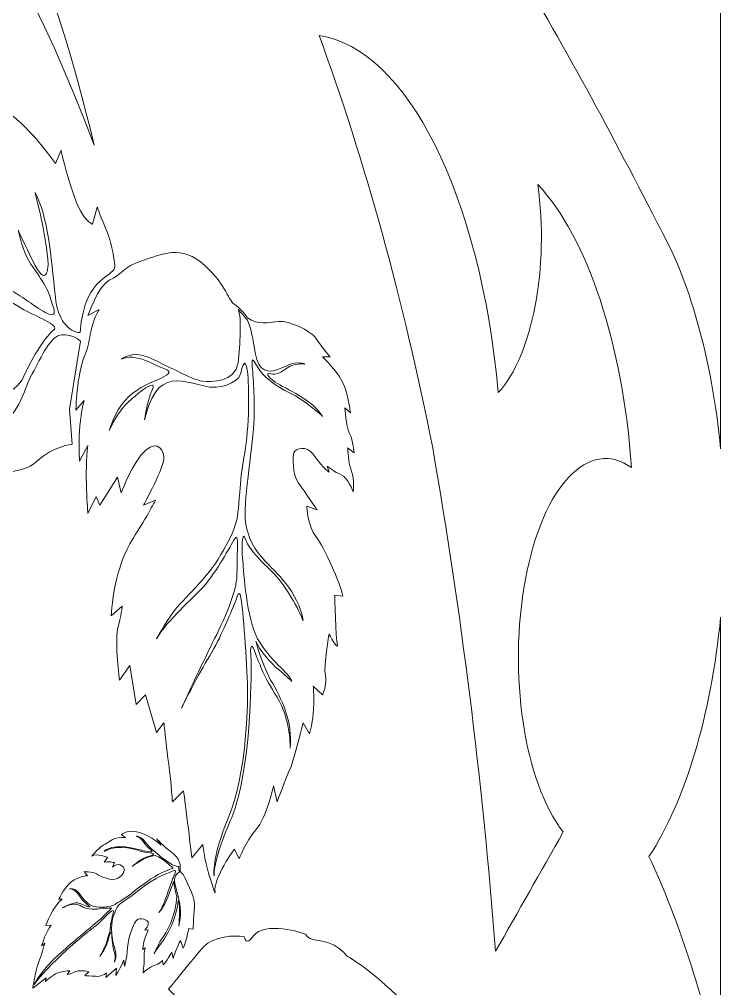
# Model space of a CAD drawing. Header units: millimetres. Extents: x -98 to 307, y -584 to 79.
# Drawn here: x -26.34 to -3.2, y -71.61 to -39.64 of the extents above; entities that cross this region are included whole.
import ezdxf

# ---------------------------------------------------------------- set-up
doc = ezdxf.new("R2010")
doc.units = ezdxf.units.MM
doc.header["$MEASUREMENT"] = 0
doc.layers.add('layer 1', color=7, linetype='Continuous')

msp = doc.modelspace()

# ---------------------------------------------------------------- linework, layer by layer
at = {"layer": 'layer 1', "lineweight": 9}
for points, knots in [([(-3.1978, -25.8734), (-3.1978, -25.8734), (-3.1978, -53.8046), (-3.1978, -53.8046), (-3.1978, -53.8046), (-3.4871, -50.8278), (-4.2313, -48.184), (-5.2969, -46.348), (-5.2969, -46.348), (-6.9277, -43.1283), (-8.6157, -40.0631), (-10.3567, -37.1602), (-10.3567, -37.1602), (-8.841, -36.4881), (-7.3897, -35.2061), (-6.0702, -33.374), (-6.0702, -33.374), (-4.8002, -31.6021), (-3.7978, -28.9848), (-3.1978, -25.8734)], [0, 0, 0, 0, 0.1666667, 0.1666667, 0.1666667, 0.1666667, 0.3333333, 0.3333333, 0.3333333, 0.3333333, 0.5, 0.5, 0.5, 0.5, 0.6666667, 0.6666667, 0.6666667, 0.6666667, 1, 1, 1, 1]), ([(-10.5335, -51.9515), (-11.1236, -45.4385), (-13.5408, -40.6218), (-16.4452, -40.1715), (-16.4452, -40.1715), (-14.9321, -44.2946), (-13.6717, -48.869), (-12.6989, -53.7689), (-12.6989, -53.7689), (-11.7604, -59.1277), (-11.0653, -64.6925), (-10.6243, -70.3757), (-10.6243, -70.3757), (-9.8789, -69.066), (-9.1342, -67.7541), (-8.3903, -66.44), (-8.3903, -66.44), (-9.6802, -64.8051), (-10.2195, -61.205), (-9.6384, -58.107), (-9.6384, -58.107), (-9.0573, -55.0091), (-7.5444, -53.4184), (-6.1365, -54.4252), (-6.1365, -54.4252), (-6.4299, -50.3365), (-7.5874, -46.842), (-9.2299, -45.086), (-9.2299, -45.086), (-8.8483, -47.7976), (-9.4061, -50.7354), (-10.5335, -51.9515)], [0, 0, 0, 0, 0.1111111, 0.1111111, 0.1111111, 0.1111111, 0.2222222, 0.2222222, 0.2222222, 0.2222222, 0.3333333, 0.3333333, 0.3333333, 0.3333333, 0.4444444, 0.4444444, 0.4444444, 0.4444444, 0.5555556, 0.5555556, 0.5555556, 0.5555556, 0.6666667, 0.6666667, 0.6666667, 0.6666667, 0.7777778, 0.7777778, 0.7777778, 0.7777778, 1, 1, 1, 1]), ([(-5.562, -67.2477), (-4.5871, -69.3215), (-3.7859, -71.7841), (-3.1978, -74.5148), (-3.1978, -74.5148), (-3.1978, -74.5148), (-3.1978, -59.3612), (-3.1978, -59.3612), (-3.1978, -59.3612), (-3.5114, -62.5882), (-4.3584, -65.4136), (-5.5621, -67.2477)], [0, 0, 0, 0, 0.25, 0.25, 0.25, 0.25, 0.5, 0.5, 0.5, 0.5, 1, 1, 1, 1])]:
    msp.add_open_spline(points, degree=3, knots=knots, dxfattribs=at)
at = {"layer": 'layer 1', "color": 250, "lineweight": 9}
for points, knots in [([(-23.8643, -43.7845), (-27.4117, -34.4619), (-30.6725, -32.1259), (-34.0766, -26.2971), (-34.0766, -26.2971), (-28.9848, -34.1353), (-26.8, -31.7476), (-23.8643, -43.7845)], [0, 0, 0, 0, 0.3333333, 0.3333333, 0.3333333, 0.3333333, 1, 1, 1, 1]), ([(-23.1851, -47.7244), (-23.2343, -47.3781), (-23.3191, -46.9428), (-23.4309, -46.6779), (-23.4309, -46.6779), (-23.6497, -46.1598), (-23.7673, -45.8358), (-23.7673, -45.8358), (-23.7673, -45.8358), (-23.7673, -45.8358), (-23.9206, -46.3973), (-23.9206, -46.3973), (-23.9206, -46.3973), (-23.9206, -46.3973), (-24.2569, -46.2769), (-24.5326, -45.4749), (-24.5326, -45.4749), (-24.808, -44.6729), (-24.9609, -43.9512), (-24.9609, -43.9512), (-24.9609, -43.9512), (-24.9609, -43.9512), (-25.1444, -44.3923), (-25.1444, -44.3923), (-25.1444, -44.3923), (-25.1444, -44.3923), (-25.6649, -43.6706), (-26.0012, -43.3495), (-26.0012, -43.3495), (-26.2769, -43.0288), (-26.9806, -42.4673), (-26.9806, -42.4673), (-26.9806, -42.4673), (-26.9806, -42.4673), (-26.7357, -43.3897), (-26.7971, -44.0716), (-26.7971, -44.0716), (-26.7971, -44.0716), (-27.0724, -43.7505), (-27.0724, -43.7505), (-27.0724, -43.7505), (-27.0724, -43.7505), (-26.9195, -44.7532), (-27.0419, -45.2345), (-27.0419, -45.2345), (-27.1335, -45.6756), (-27.0724, -46.0365), (-27.0724, -46.0365), (-27.0724, -46.0365), (-27.0724, -46.0365), (-27.4397, -46.3973), (-27.6845, -45.3947), (-27.6845, -45.3947), (-27.9293, -44.3923), (-28.266, -43.6706), (-28.266, -43.6706), (-28.266, -43.6706), (-28.266, -43.6706), (-28.3884, -43.9913), (-28.3884, -43.9913), (-28.3884, -43.9913), (-28.3884, -43.9913), (-28.9087, -43.0689), (-29.184, -43.0689), (-29.184, -43.0689), (-29.184, -43.0689), (-29.1535, -43.3897), (-29.1535, -43.3897), (-29.1535, -43.3897), (-29.1535, -43.3897), (-29.9489, -43.0288), (-30.2857, -43.0288), (-30.2857, -43.0288), (-30.5916, -43.0288), (-30.9588, -42.9084), (-30.9588, -42.9084), (-30.9588, -42.9084), (-30.9588, -42.9084), (-30.8059, -43.1893), (-30.8059, -43.1893), (-30.8059, -43.1893), (-30.8059, -43.1893), (-31.6322, -43.1492), (-31.8771, -43.3897), (-31.8771, -43.3897), (-32.1219, -43.6706), (-32.6116, -43.9111), (-32.6116, -43.9111), (-32.6116, -43.9111), (-32.6116, -43.9111), (-32.1219, -43.9111), (-32.1219, -43.9111), (-32.1219, -43.9111), (-32.1219, -43.9111), (-32.9788, -44.7532), (-33.6519, -44.7933), (-33.6519, -44.7933), (-34.3559, -44.8736), (-34.815, -44.9535), (-34.815, -44.9535), (-34.815, -44.9535), (-34.815, -44.9535), (-34.111, -45.2345), (-33.8356, -45.5953), (-33.8356, -45.5953), (-33.56, -45.9161), (-33.3151, -46.4776), (-33.3151, -46.4776), (-33.3151, -46.4776), (-33.3151, -46.4776), (-33.7132, -46.3973), (-33.7132, -46.3973), (-33.7132, -46.3973), (-33.7132, -46.3973), (-33.1927, -47.1191), (-33.0703, -47.2796), (-33.0703, -47.2796), (-33.0703, -47.2796), (-33.2847, -47.4799), (-33.56, -47.3194), (-33.56, -47.3194), (-33.56, -47.3194), (-33.3151, -48.1615), (-32.5196, -48.5224), (-32.5196, -48.5224), (-32.5196, -48.5224), (-32.6116, -48.8435), (-32.9479, -48.7632), (-32.9479, -48.7632), (-32.9479, -48.7632), (-31.9995, -49.4849), (-31.6933, -49.6053), (-31.6933, -49.6053), (-31.6933, -49.6053), (-32.2135, -49.8056), (-32.2135, -49.8056), (-32.2135, -49.8056), (-32.2135, -49.8056), (-31.265, -50.0465), (-30.9588, -50.2468), (-30.9588, -50.2468), (-30.653, -50.4876), (-29.7961, -50.327), (-29.7961, -50.327), (-29.7961, -50.327), (-29.7961, -50.327), (-30.1019, -50.6076), (-30.1019, -50.6076), (-30.1019, -50.6076), (-30.1019, -50.6076), (-28.8473, -50.327), (-28.6943, -50.6076), (-28.6943, -50.6076), (-28.5109, -50.8886), (-28.6333, -51.7307), (-28.9087, -52.0514), (-28.9087, -52.0514), (-29.2454, -52.3722), (-29.5818, -52.3722), (-29.5818, -52.3722), (-29.5818, -52.3722), (-29.5818, -52.3722), (-29.184, -52.6126), (-29.184, -52.6126), (-29.184, -52.6126), (-29.184, -52.6126), (-29.9489, -53.2544), (-30.3468, -53.1742), (-30.3468, -53.1742), (-30.3468, -53.1742), (-29.184, -54.2166), (-28.2966, -54.2166), (-28.2966, -54.2166), (-27.4397, -54.2166), (-26.889, -54.1367), (-26.889, -54.1367), (-26.889, -54.1367), (-26.889, -54.1367), (-27.3783, -54.5377), (-27.3783, -54.5377), (-27.3783, -54.5377), (-27.3783, -54.5377), (-26.2894, -54.7154), (-25.7564, -54.2166), (-25.7564, -54.2166), (-25.2179, -53.7124), (-24.5937, -53.6554), (-24.5937, -53.6554), (-24.5937, -53.6554), (-24.5937, -53.6554), (-24.6792, -52.4926), (-24.6792, -52.4926), (-24.6792, -52.4926), (-24.6792, -52.4926), (-24.316, -50.2515), (-24.316, -50.2515), (-24.316, -50.2515), (-24.4471, -50.1209), (-24.6447, -50.0465), (-24.9304, -50.0465), (-24.9304, -50.0465), (-25.2976, -50.0465), (-25.6035, -50.7682), (-25.9097, -51.3294), (-25.9097, -51.3294), (-26.2156, -51.8909), (-26.185, -52.2919), (-26.9195, -53.0939), (-26.9195, -53.0939), (-27.6845, -53.936), (-27.9904, -53.4949), (-27.9904, -53.4949), (-27.9904, -53.4949), (-27.0419, -53.3745), (-26.7052, -52.2116), (-26.7052, -52.2116), (-26.7052, -52.2116), (-26.95, -52.2919), (-27.5316, -52.2919), (-27.5316, -52.2919), (-27.5316, -52.2919), (-27.5316, -52.2919), (-26.4604, -52.0514), (-26.185, -51.4096), (-26.185, -51.4096), (-25.9097, -50.7682), (-25.4201, -50.0465), (-25.2057, -49.8859), (-25.2057, -49.8859), (-24.9609, -49.7257), (-25.8178, -49.4448), (-26.2769, -49.1642), (-26.2769, -49.1642), (-26.7052, -48.8836), (-27.8988, -48.3221), (-28.3884, -48.0816), (-28.3884, -48.0816), (-28.9087, -47.8408), (-29.0005, -48.0013), (-29.4288, -48.0013), (-29.4288, -48.0013), (-29.8879, -48.0013), (-30.8059, -47.8006), (-30.8059, -47.8006), (-30.8059, -47.8006), (-30.8059, -47.8006), (-30.2243, -47.8006), (-30.0409, -47.8006), (-30.0409, -47.8006), (-29.8265, -47.8006), (-28.7863, -47.7605), (-28.9697, -47.5602), (-28.9697, -47.5602), (-29.1535, -47.3996), (-29.6431, -46.8786), (-30.5, -46.7181), (-30.5, -46.7181), (-31.3874, -46.5174), (-32.4892, -45.8358), (-32.4892, -45.8358), (-32.4892, -45.8358), (-32.4892, -45.8358), (-31.0813, -46.4776), (-30.561, -46.4776), (-30.561, -46.4776), (-30.0409, -46.4776), (-29.0921, -47.1592), (-29.0921, -47.1592), (-29.0921, -47.1592), (-29.0921, -47.1592), (-29.4288, -46.2769), (-29.4288, -46.2769), (-29.4288, -46.2769), (-29.4288, -46.2769), (-28.9087, -47.2796), (-28.5109, -47.6405), (-28.5109, -47.6405), (-28.1128, -48.0816), (-27.2254, -48.2418), (-26.7052, -48.5224), (-26.7052, -48.5224), (-26.185, -48.8033), (-25.6649, -49.2445), (-25.3587, -49.3645), (-25.3587, -49.3645), (-25.0528, -49.4448), (-25.2057, -49.2043), (-25.3281, -48.7632), (-25.3281, -48.7632), (-25.4811, -48.3221), (-25.8788, -47.8809), (-26.0932, -47.4799), (-26.0932, -47.4799), (-26.2769, -47.0789), (-26.3685, -46.5976), (-26.3685, -46.5976), (-26.3685, -46.5976), (-26.3685, -46.5976), (-26.2156, -46.9585), (-25.8178, -47.7605), (-25.8178, -47.7605), (-25.3892, -48.5224), (-25.3892, -47.7204), (-25.3892, -47.7204), (-25.3892, -47.7204), (-25.4201, -46.8385), (-25.8178, -45.3545), (-25.8178, -45.3545), (-25.8178, -45.3545), (-25.3892, -46.1565), (-25.2976, -47.3996), (-25.1444, -48.8033), (-25.1444, -48.8033), (-25.0804, -49.5367), (-24.7029, -49.9691), (-24.3328, -49.9684), (-24.3328, -49.9684), (-24.1677, -47.9594), (-23.1177, -48.2013), (-23.1851, -47.7244)], [0, 0, 0, 0, 0.0123457, 0.0123457, 0.0123457, 0.0123457, 0.0246914, 0.0246914, 0.0246914, 0.0246914, 0.037037, 0.037037, 0.037037, 0.037037, 0.0493827, 0.0493827, 0.0493827, 0.0493827, 0.0617284, 0.0617284, 0.0617284, 0.0617284, 0.0740741, 0.0740741, 0.0740741, 0.0740741, 0.0864198, 0.0864198, 0.0864198, 0.0864198, 0.0987654, 0.0987654, 0.0987654, 0.0987654, 0.1111111, 0.1111111, 0.1111111, 0.1111111, 0.1234568, 0.1234568, 0.1234568, 0.1234568, 0.1358025, 0.1358025, 0.1358025, 0.1358025, 0.1481481, 0.1481481, 0.1481481, 0.1481481, 0.1604938, 0.1604938, 0.1604938, 0.1604938, 0.1728395, 0.1728395, 0.1728395, 0.1728395, 0.1851852, 0.1851852, 0.1851852, 0.1851852, 0.1975309, 0.1975309, 0.1975309, 0.1975309, 0.2098765, 0.2098765, 0.2098765, 0.2098765, 0.2222222, 0.2222222, 0.2222222, 0.2222222, 0.2345679, 0.2345679, 0.2345679, 0.2345679, 0.2469136, 0.2469136, 0.2469136, 0.2469136, 0.2592593, 0.2592593, 0.2592593, 0.2592593, 0.2716049, 0.2716049, 0.2716049, 0.2716049, 0.2839506, 0.2839506, 0.2839506, 0.2839506, 0.2962963, 0.2962963, 0.2962963, 0.2962963, 0.308642, 0.308642, 0.308642, 0.308642, 0.3209877, 0.3209877, 0.3209877, 0.3209877, 0.3333333, 0.3333333, 0.3333333, 0.3333333, 0.345679, 0.345679, 0.345679, 0.345679, 0.3580247, 0.3580247, 0.3580247, 0.3580247, 0.3703704, 0.3703704, 0.3703704, 0.3703704, 0.382716, 0.382716, 0.382716, 0.382716, 0.3950617, 0.3950617, 0.3950617, 0.3950617, 0.4074074, 0.4074074, 0.4074074, 0.4074074, 0.4197531, 0.4197531, 0.4197531, 0.4197531, 0.4320988, 0.4320988, 0.4320988, 0.4320988, 0.4444444, 0.4444444, 0.4444444, 0.4444444, 0.4567901, 0.4567901, 0.4567901, 0.4567901, 0.4691358, 0.4691358, 0.4691358, 0.4691358, 0.4814815, 0.4814815, 0.4814815, 0.4814815, 0.4938272, 0.4938272, 0.4938272, 0.4938272, 0.5061728, 0.5061728, 0.5061728, 0.5061728, 0.5185185, 0.5185185, 0.5185185, 0.5185185, 0.5308642, 0.5308642, 0.5308642, 0.5308642, 0.5432099, 0.5432099, 0.5432099, 0.5432099, 0.5555556, 0.5555556, 0.5555556, 0.5555556, 0.5679012, 0.5679012, 0.5679012, 0.5679012, 0.5802469, 0.5802469, 0.5802469, 0.5802469, 0.5925926, 0.5925926, 0.5925926, 0.5925926, 0.6049383, 0.6049383, 0.6049383, 0.6049383, 0.617284, 0.617284, 0.617284, 0.617284, 0.6296296, 0.6296296, 0.6296296, 0.6296296, 0.6419753, 0.6419753, 0.6419753, 0.6419753, 0.654321, 0.654321, 0.654321, 0.654321, 0.6666667, 0.6666667, 0.6666667, 0.6666667, 0.6790123, 0.6790123, 0.6790123, 0.6790123, 0.691358, 0.691358, 0.691358, 0.691358, 0.7037037, 0.7037037, 0.7037037, 0.7037037, 0.7160494, 0.7160494, 0.7160494, 0.7160494, 0.7283951, 0.7283951, 0.7283951, 0.7283951, 0.7407407, 0.7407407, 0.7407407, 0.7407407, 0.7530864, 0.7530864, 0.7530864, 0.7530864, 0.7654321, 0.7654321, 0.7654321, 0.7654321, 0.7777778, 0.7777778, 0.7777778, 0.7777778, 0.7901235, 0.7901235, 0.7901235, 0.7901235, 0.8024691, 0.8024691, 0.8024691, 0.8024691, 0.8148148, 0.8148148, 0.8148148, 0.8148148, 0.8271605, 0.8271605, 0.8271605, 0.8271605, 0.8395062, 0.8395062, 0.8395062, 0.8395062, 0.8518519, 0.8518519, 0.8518519, 0.8518519, 0.8641975, 0.8641975, 0.8641975, 0.8641975, 0.8765432, 0.8765432, 0.8765432, 0.8765432, 0.8888889, 0.8888889, 0.8888889, 0.8888889, 0.9012346, 0.9012346, 0.9012346, 0.9012346, 0.9135802, 0.9135802, 0.9135802, 0.9135802, 0.9259259, 0.9259259, 0.9259259, 0.9259259, 0.9382716, 0.9382716, 0.9382716, 0.9382716, 0.9506173, 0.9506173, 0.9506173, 0.9506173, 0.962963, 0.962963, 0.962963, 0.962963, 0.9753086, 0.9753086, 0.9753086, 0.9753086, 1, 1, 1, 1]), ([(-18.8097, -49.4849), (-18.4425, -49.7257), (-18.1366, -49.6455), (-17.7694, -49.6053), (-17.7694, -49.6053), (-17.4326, -49.5652), (-16.7287, -49.926), (-16.5758, -50.1264), (-16.5758, -50.1264), (-16.4534, -50.327), (-16.0862, -50.7682), (-16.0862, -50.7682), (-16.0862, -50.7682), (-16.0862, -50.7682), (-16.331, -50.7682), (-16.331, -50.7682), (-16.331, -50.7682), (-16.331, -50.7682), (-15.7803, -51.2896), (-15.5965, -51.7705), (-15.5965, -51.7705), (-15.4436, -52.2919), (-15.413, -52.6126), (-15.413, -52.6126), (-15.413, -52.6126), (-15.413, -52.6126), (-15.5965, -52.4524), (-15.5965, -52.4524), (-15.5965, -52.4524), (-15.5965, -52.4524), (-15.566, -53.0538), (-15.4436, -53.2946), (-15.4436, -53.2946), (-15.3212, -53.535), (-15.2906, -53.936), (-15.2906, -53.936), (-15.2906, -53.936), (-15.2906, -53.936), (-15.5049, -53.7755), (-15.5049, -53.7755), (-15.5049, -53.7755), (-15.5049, -53.7755), (-15.4741, -54.2969), (-15.3825, -54.5377), (-15.3825, -54.5377), (-15.2601, -54.8183), (-15.3212, -55.2193), (-15.3212, -55.2193), (-15.3212, -55.2193), (-15.3212, -55.2193), (-15.5049, -54.738), (-15.7189, -54.6578), (-15.7189, -54.6578), (-15.9332, -54.5775), (-16.178, -54.3772), (-16.178, -54.3772), (-16.178, -54.3772), (-16.178, -54.3772), (-16.117, -54.5775), (-16.117, -54.5775), (-16.117, -54.5775), (-16.117, -54.5775), (-16.4534, -54.2969), (-16.6371, -53.9762), (-16.6371, -53.9762), (-16.8511, -53.6956), (-17.2492, -53.7755), (-17.2798, -53.936), (-17.2798, -53.936), (-17.3102, -54.0163), (-17.3408, -54.6578), (-17.1268, -54.9387), (-17.1268, -54.9387), (-16.9125, -55.2193), (-16.5147, -55.8206), (-16.5147, -55.8206), (-16.5147, -55.8206), (-16.5147, -55.8206), (-16.8511, -55.7006), (-16.8511, -55.7006), (-16.8511, -55.7006), (-16.8511, -55.7006), (-16.8207, -56.3822), (-16.5453, -56.7029), (-16.5453, -56.7029), (-16.27, -57.0637), (-15.7497, -58.2266), (-15.6579, -58.6677), (-15.6579, -58.6677), (-15.6579, -58.6677), (-15.9332, -58.6276), (-15.9332, -58.6276), (-15.9332, -58.6276), (-15.9332, -58.6276), (-15.9027, -60.0714), (-15.8413, -60.2717), (-15.8413, -60.2717), (-15.8108, -60.4724), (-16.117, -59.9109), (-16.117, -59.9109), (-16.117, -59.9109), (-16.117, -59.9109), (-16.3004, -60.9537), (-16.2394, -61.2744), (-16.2394, -61.2744), (-16.178, -61.5951), (-16.331, -61.9159), (-16.331, -61.9159), (-16.331, -61.9159), (-16.331, -61.9159), (-16.6371, -61.6353), (-16.6371, -61.6353), (-16.6371, -61.6353), (-16.6371, -61.6353), (-16.5453, -62.5175), (-16.7595, -63.1991), (-16.7595, -63.1991), (-16.7595, -63.1991), (-16.9735, -62.8383), (-16.9735, -62.8383), (-16.9735, -62.8383), (-16.9735, -62.8383), (-17.2184, -63.8406), (-17.3716, -64.2817), (-17.3716, -64.2817), (-17.5551, -64.6827), (-17.8305, -65.4446), (-17.8305, -65.4446), (-17.8305, -65.4446), (-17.8305, -65.4446), (-17.9529, -64.9235), (-17.9529, -64.9235), (-17.9529, -64.9235), (-17.9529, -64.9235), (-18.1672, -65.966), (-18.5344, -66.367), (-18.5344, -66.367), (-18.8711, -66.768), (-19.0854, -67.3295), (-19.0854, -67.3295), (-19.0854, -67.3295), (-19.0854, -67.3295), (-19.2383, -67.0088), (-19.2383, -67.0088), (-19.2383, -67.0088), (-19.2383, -67.0088), (-19.942, -67.9308), (-19.8809, -68.4522), (-19.8809, -68.4522), (-19.8809, -68.4522), (-20.2482, -67.4496), (-20.2787, -66.8483), (-20.2787, -66.8483), (-20.2787, -66.8483), (-20.646, -67.2894), (-20.646, -67.2894), (-20.646, -67.2894), (-20.646, -67.2894), (-20.8602, -65.4446), (-20.9213, -65.0837), (-20.9213, -65.0837), (-20.9213, -65.0837), (-21.2885, -65.4446), (-21.2885, -65.4446), (-21.2885, -65.4446), (-21.2885, -65.4446), (-21.3499, -64.4824), (-21.4418, -64.0011), (-21.4418, -64.0011), (-21.5028, -63.5199), (-21.5642, -62.8383), (-21.5642, -62.8383), (-21.5642, -62.8383), (-21.5642, -62.8383), (-21.8087, -63.159), (-21.8087, -63.159), (-21.8087, -63.159), (-21.8087, -63.159), (-22.1759, -61.9159), (-22.1759, -61.9159), (-22.1759, -61.9159), (-22.1759, -61.9159), (-22.4821, -62.2366), (-22.4821, -62.2366), (-22.4821, -62.2366), (-22.4821, -62.2366), (-22.6964, -60.9537), (-22.6964, -60.9537), (-22.6964, -60.9537), (-22.6964, -60.9537), (-23.0328, -61.4346), (-23.0328, -61.4346), (-23.0328, -61.4346), (-23.0328, -61.4346), (-23.1861, -60.1915), (-23.0942, -59.7507), (-23.0942, -59.7507), (-22.9718, -59.3096), (-22.9412, -58.9885), (-22.9412, -58.9885), (-22.9412, -58.9885), (-22.9412, -58.9885), (-23.3085, -59.3096), (-23.3085, -59.3096), (-23.3085, -59.3096), (-23.3085, -59.3096), (-23.2471, -58.5477), (-23.1247, -58.0664), (-23.1247, -58.0664), (-22.9718, -57.5852), (-22.9104, -57.3046), (-22.574, -56.743), (-22.574, -56.743), (-22.2373, -56.2216), (-21.8396, -55.4999), (-21.8396, -55.4999), (-21.8396, -55.4999), (-21.8396, -55.4999), (-22.2373, -55.6604), (-22.2373, -55.6604), (-22.2373, -55.6604), (-22.2373, -55.6604), (-21.5334, -54.3772), (-21.5642, -54.0564), (-21.5642, -54.0564), (-21.5947, -53.7755), (-21.87, -53.4548), (-22.3292, -54.0163), (-22.3292, -54.0163), (-22.7574, -54.6176), (-22.9718, -55.2594), (-22.9718, -55.2594), (-22.9718, -55.2594), (-22.9718, -55.2594), (-23.0942, -54.738), (-23.0942, -54.738), (-23.0942, -54.738), (-23.0942, -54.738), (-23.6757, -55.6604), (-23.6757, -55.6604), (-23.6757, -55.6604), (-23.6757, -55.6604), (-23.7982, -55.3795), (-23.7982, -55.3795), (-23.7982, -55.3795), (-23.7982, -55.3795), (-24.0735, -55.941), (-24.0735, -55.941), (-24.0735, -55.941), (-24.0735, -55.941), (-24.1959, -54.5377), (-24.0735, -53.6956), (-24.0735, -53.6956), (-24.0735, -53.6956), (-24.3489, -54.2166), (-24.3489, -54.2166), (-24.3489, -54.2166), (-24.3489, -54.2166), (-24.4407, -53.0538), (-24.1959, -52.2116), (-24.1959, -52.2116), (-24.1959, -52.2116), (-24.4713, -52.5327), (-24.4713, -52.5327), (-24.4713, -52.5327), (-24.4713, -52.5327), (-24.4407, -51.3695), (-24.1959, -50.7682), (-24.1959, -50.7682), (-23.951, -50.2066), (-24.0735, -49.8859), (-23.7062, -49.2043), (-23.7062, -49.2043), (-23.7062, -49.2043), (-24.0735, -49.4046), (-24.0735, -49.4046), (-24.0735, -49.4046), (-24.0735, -49.4046), (-23.7368, -48.4425), (-23.3695, -48.2418), (-23.3695, -48.2418), (-22.9718, -48.0816), (-22.9104, -47.8006), (-22.2983, -47.6003), (-22.2983, -47.6003), (-21.6558, -47.3996), (-20.9827, -47.0388), (-20.2177, -47.7605), (-20.2177, -47.7605), (-19.4526, -48.4425), (-19.4832, -48.9234), (-19.177, -49.0839), (-19.177, -49.0839), (-18.9321, -49.2846), (-18.8097, -49.4849), (-18.8097, -49.4849)], [0, 0, 0, 0, 0.0133333, 0.0133333, 0.0133333, 0.0133333, 0.0266667, 0.0266667, 0.0266667, 0.0266667, 0.04, 0.04, 0.04, 0.04, 0.0533333, 0.0533333, 0.0533333, 0.0533333, 0.0666667, 0.0666667, 0.0666667, 0.0666667, 0.08, 0.08, 0.08, 0.08, 0.0933333, 0.0933333, 0.0933333, 0.0933333, 0.1066667, 0.1066667, 0.1066667, 0.1066667, 0.12, 0.12, 0.12, 0.12, 0.1333333, 0.1333333, 0.1333333, 0.1333333, 0.1466667, 0.1466667, 0.1466667, 0.1466667, 0.16, 0.16, 0.16, 0.16, 0.1733333, 0.1733333, 0.1733333, 0.1733333, 0.1866667, 0.1866667, 0.1866667, 0.1866667, 0.2, 0.2, 0.2, 0.2, 0.2133333, 0.2133333, 0.2133333, 0.2133333, 0.2266667, 0.2266667, 0.2266667, 0.2266667, 0.24, 0.24, 0.24, 0.24, 0.2533333, 0.2533333, 0.2533333, 0.2533333, 0.2666667, 0.2666667, 0.2666667, 0.2666667, 0.28, 0.28, 0.28, 0.28, 0.2933333, 0.2933333, 0.2933333, 0.2933333, 0.3066667, 0.3066667, 0.3066667, 0.3066667, 0.32, 0.32, 0.32, 0.32, 0.3333333, 0.3333333, 0.3333333, 0.3333333, 0.3466667, 0.3466667, 0.3466667, 0.3466667, 0.36, 0.36, 0.36, 0.36, 0.3733333, 0.3733333, 0.3733333, 0.3733333, 0.3866667, 0.3866667, 0.3866667, 0.3866667, 0.4, 0.4, 0.4, 0.4, 0.4133333, 0.4133333, 0.4133333, 0.4133333, 0.4266667, 0.4266667, 0.4266667, 0.4266667, 0.44, 0.44, 0.44, 0.44, 0.4533333, 0.4533333, 0.4533333, 0.4533333, 0.4666667, 0.4666667, 0.4666667, 0.4666667, 0.48, 0.48, 0.48, 0.48, 0.4933333, 0.4933333, 0.4933333, 0.4933333, 0.5066667, 0.5066667, 0.5066667, 0.5066667, 0.52, 0.52, 0.52, 0.52, 0.5333333, 0.5333333, 0.5333333, 0.5333333, 0.5466667, 0.5466667, 0.5466667, 0.5466667, 0.56, 0.56, 0.56, 0.56, 0.5733333, 0.5733333, 0.5733333, 0.5733333, 0.5866667, 0.5866667, 0.5866667, 0.5866667, 0.6, 0.6, 0.6, 0.6, 0.6133333, 0.6133333, 0.6133333, 0.6133333, 0.6266667, 0.6266667, 0.6266667, 0.6266667, 0.64, 0.64, 0.64, 0.64, 0.6533333, 0.6533333, 0.6533333, 0.6533333, 0.6666667, 0.6666667, 0.6666667, 0.6666667, 0.68, 0.68, 0.68, 0.68, 0.6933333, 0.6933333, 0.6933333, 0.6933333, 0.7066667, 0.7066667, 0.7066667, 0.7066667, 0.72, 0.72, 0.72, 0.72, 0.7333333, 0.7333333, 0.7333333, 0.7333333, 0.7466667, 0.7466667, 0.7466667, 0.7466667, 0.76, 0.76, 0.76, 0.76, 0.7733333, 0.7733333, 0.7733333, 0.7733333, 0.7866667, 0.7866667, 0.7866667, 0.7866667, 0.8, 0.8, 0.8, 0.8, 0.8133333, 0.8133333, 0.8133333, 0.8133333, 0.8266667, 0.8266667, 0.8266667, 0.8266667, 0.84, 0.84, 0.84, 0.84, 0.8533333, 0.8533333, 0.8533333, 0.8533333, 0.8666667, 0.8666667, 0.8666667, 0.8666667, 0.88, 0.88, 0.88, 0.88, 0.8933333, 0.8933333, 0.8933333, 0.8933333, 0.9066667, 0.9066667, 0.9066667, 0.9066667, 0.92, 0.92, 0.92, 0.92, 0.9333333, 0.9333333, 0.9333333, 0.9333333, 0.9466667, 0.9466667, 0.9466667, 0.9466667, 0.96, 0.96, 0.96, 0.96, 0.9733333, 0.9733333, 0.9733333, 0.9733333, 1, 1, 1, 1]), ([(-18.8097, -49.5652), (-18.5344, -50.2066), (-18.6263, -50.8485), (-18.351, -51.129), (-18.351, -51.129), (-18.0753, -51.3695), (-17.8305, -51.1692), (-17.5551, -51.0889), (-17.5551, -51.0889), (-17.2798, -50.9284), (-17.0044, -50.9685), (-16.9125, -51.0086), (-16.9125, -51.0086), (-16.9125, -51.0086), (-17.2798, -50.9685), (-17.494, -51.129), (-17.494, -51.129), (-17.708, -51.2896), (-17.8613, -51.3695), (-18.0447, -51.3294), (-18.0447, -51.3294), (-18.2285, -51.2896), (-18.1672, -51.4096), (-17.8919, -51.6103), (-17.8919, -51.6103), (-17.5551, -51.8106), (-16.6371, -52.2116), (-16.331, -52.733), (-16.331, -52.733), (-16.331, -52.733), (-16.9431, -52.1715), (-17.4022, -51.9712), (-17.4022, -51.9712), (-17.8919, -51.7307), (-18.2285, -51.4498), (-18.351, -51.2896), (-18.351, -51.2896), (-18.4734, -51.1692), (-18.6873, -50.6076), (-18.6568, -51.0086), (-18.6568, -51.0086), (-18.6263, -51.4498), (-18.5649, -52.0916), (-18.5958, -52.9735), (-18.5958, -52.9735), (-18.6568, -53.8959), (-18.9627, -55.6604), (-18.8711, -56.2216), (-18.8711, -56.2216), (-18.8097, -56.743), (-18.5649, -57.144), (-18.2285, -57.5049), (-18.2285, -57.5049), (-17.8919, -57.8657), (-17.1268, -58.5076), (-16.9735, -59.4697), (-16.9735, -59.4697), (-16.9735, -59.4697), (-17.3408, -58.5477), (-17.9529, -57.9059), (-17.9529, -57.9059), (-18.5649, -57.3046), (-18.7792, -57.0637), (-18.8711, -56.7832), (-18.8711, -56.7832), (-18.9627, -56.5026), (-19.0241, -56.8634), (-18.9627, -57.5049), (-18.9627, -57.5049), (-18.9321, -57.8657), (-18.8406, -59.3898), (-18.4734, -60.0714), (-18.4734, -60.0714), (-18.0753, -60.7931), (-17.4326, -61.1941), (-17.3408, -61.4747), (-17.3408, -61.4747), (-17.3408, -61.4747), (-17.647, -61.1941), (-17.8919, -60.9935), (-17.8919, -60.9935), (-18.1061, -60.7931), (-18.412, -60.4323), (-18.5344, -60.1517), (-18.5344, -60.1517), (-18.5344, -60.1517), (-18.3814, -60.7931), (-18.0447, -61.4346), (-18.0447, -61.4346), (-17.6775, -62.0363), (-17.3102, -62.7981), (-17.4022, -63.6804), (-17.4022, -63.6804), (-17.4022, -63.6804), (-17.3716, -62.758), (-17.8305, -61.9961), (-17.8305, -61.9961), (-18.2896, -61.2744), (-18.3814, -60.9537), (-18.5344, -60.5925), (-18.5344, -60.5925), (-18.6568, -60.1915), (-18.7487, -60.1915), (-18.6873, -60.7931), (-18.6873, -60.7931), (-18.6873, -61.3948), (-18.6873, -64.362), (-19.3302, -65.966), (-19.3302, -65.966), (-19.3302, -65.966), (-19.942, -67.3295), (-19.9115, -67.8907), (-19.9115, -67.8907), (-19.9115, -67.8907), (-20.0033, -67.2894), (-19.4218, -65.9258), (-19.4218, -65.9258), (-18.8711, -64.5627), (-18.8097, -62.5577), (-18.8097, -61.9961), (-18.8097, -61.9961), (-18.7792, -61.3948), (-18.9321, -59.55), (-18.9935, -58.9086), (-18.9935, -58.9086), (-19.0854, -58.2667), (-19.1159, -58.6677), (-19.2994, -59.0687), (-19.2994, -59.0687), (-19.4832, -59.4697), (-19.728, -60.1115), (-20.1257, -60.753), (-20.1257, -60.753), (-20.5235, -61.3948), (-20.9827, -62.357), (-20.9827, -62.357), (-20.9827, -62.357), (-20.9827, -62.357), (-20.4625, -61.1941), (-20.1868, -60.6727), (-20.1868, -60.6727), (-19.942, -60.1115), (-19.4218, -59.2293), (-19.2078, -58.347), (-19.2078, -58.347), (-19.2078, -58.347), (-19.1465, -58.1865), (-19.1465, -57.545), (-19.1465, -57.545), (-19.1465, -56.9036), (-19.1159, -56.6226), (-19.2078, -56.743), (-19.2078, -56.743), (-19.3302, -56.9036), (-19.728, -57.7056), (-20.1868, -58.2667), (-20.1868, -58.2667), (-20.646, -58.7881), (-21.4418, -59.4296), (-21.8087, -60.0714), (-21.8087, -60.0714), (-21.8087, -60.0714), (-21.5642, -59.5901), (-21.1969, -59.1089), (-21.1969, -59.1089), (-20.7988, -58.6276), (-20.0033, -57.946), (-19.6056, -57.144), (-19.6056, -57.144), (-19.1465, -56.3822), (-19.1465, -56.0614), (-19.1159, -55.8206), (-19.1159, -55.8206), (-19.0854, -55.6203), (-19.0545, -54.738), (-18.9017, -53.936), (-18.9017, -53.936), (-18.7487, -53.134), (-18.7487, -51.7307), (-18.8097, -51.2494), (-18.8097, -51.2494), (-18.9017, -50.728), (-18.9627, -51.0889), (-19.0545, -51.3695), (-19.0545, -51.3695), (-19.1465, -51.6103), (-19.728, -51.8909), (-20.2482, -51.7307), (-20.2482, -51.7307), (-20.7378, -51.6103), (-21.2275, -51.4498), (-21.5947, -51.6906), (-21.5947, -51.6906), (-21.9925, -51.8909), (-22.2067, -52.8534), (-22.2067, -52.8534), (-22.2067, -52.8534), (-22.2067, -52.8534), (-22.1149, -52.2116), (-21.962, -51.8909), (-21.962, -51.8909), (-21.7782, -51.53), (-22.1454, -51.7705), (-22.3597, -51.931), (-22.3597, -51.931), (-22.5127, -52.0916), (-23.0023, -52.332), (-23.3695, -53.2143), (-23.3695, -53.2143), (-23.3695, -53.2143), (-23.1861, -52.5725), (-22.8494, -52.2116), (-22.8494, -52.2116), (-22.5127, -51.8508), (-22.1149, -51.6504), (-21.7782, -51.53), (-21.7782, -51.53), (-21.4418, -51.3695), (-21.258, -51.2896), (-21.5334, -51.1692), (-21.5334, -51.1692), (-21.8087, -51.0889), (-22.5127, -50.6076), (-22.9718, -50.8485), (-22.9718, -50.8485), (-22.9718, -50.8485), (-22.6351, -50.5675), (-22.1149, -50.7682), (-22.1149, -50.7682), (-21.5642, -51.0086), (-20.6154, -51.53), (-20.3092, -51.5702), (-20.3092, -51.5702), (-20.0033, -51.6103), (-19.2078, -51.6103), (-19.1159, -50.9685), (-19.1159, -50.9685), (-19.0545, -50.3672), (-18.9935, -49.4849), (-19.1159, -49.2043), (-19.1159, -49.2043), (-19.1159, -49.2043), (-18.8711, -49.4849), (-18.8097, -49.5652)], [0, 0, 0, 0, 0.016129, 0.016129, 0.016129, 0.016129, 0.0322581, 0.0322581, 0.0322581, 0.0322581, 0.0483871, 0.0483871, 0.0483871, 0.0483871, 0.0645161, 0.0645161, 0.0645161, 0.0645161, 0.0806452, 0.0806452, 0.0806452, 0.0806452, 0.0967742, 0.0967742, 0.0967742, 0.0967742, 0.1129032, 0.1129032, 0.1129032, 0.1129032, 0.1290323, 0.1290323, 0.1290323, 0.1290323, 0.1451613, 0.1451613, 0.1451613, 0.1451613, 0.1612903, 0.1612903, 0.1612903, 0.1612903, 0.1774194, 0.1774194, 0.1774194, 0.1774194, 0.1935484, 0.1935484, 0.1935484, 0.1935484, 0.2096774, 0.2096774, 0.2096774, 0.2096774, 0.2258065, 0.2258065, 0.2258065, 0.2258065, 0.2419355, 0.2419355, 0.2419355, 0.2419355, 0.2580645, 0.2580645, 0.2580645, 0.2580645, 0.2741935, 0.2741935, 0.2741935, 0.2741935, 0.2903226, 0.2903226, 0.2903226, 0.2903226, 0.3064516, 0.3064516, 0.3064516, 0.3064516, 0.3225806, 0.3225806, 0.3225806, 0.3225806, 0.3387097, 0.3387097, 0.3387097, 0.3387097, 0.3548387, 0.3548387, 0.3548387, 0.3548387, 0.3709677, 0.3709677, 0.3709677, 0.3709677, 0.3870968, 0.3870968, 0.3870968, 0.3870968, 0.4032258, 0.4032258, 0.4032258, 0.4032258, 0.4193548, 0.4193548, 0.4193548, 0.4193548, 0.4354839, 0.4354839, 0.4354839, 0.4354839, 0.4516129, 0.4516129, 0.4516129, 0.4516129, 0.4677419, 0.4677419, 0.4677419, 0.4677419, 0.483871, 0.483871, 0.483871, 0.483871, 0.5, 0.5, 0.5, 0.5, 0.516129, 0.516129, 0.516129, 0.516129, 0.5322581, 0.5322581, 0.5322581, 0.5322581, 0.5483871, 0.5483871, 0.5483871, 0.5483871, 0.5645161, 0.5645161, 0.5645161, 0.5645161, 0.5806452, 0.5806452, 0.5806452, 0.5806452, 0.5967742, 0.5967742, 0.5967742, 0.5967742, 0.6129032, 0.6129032, 0.6129032, 0.6129032, 0.6290323, 0.6290323, 0.6290323, 0.6290323, 0.6451613, 0.6451613, 0.6451613, 0.6451613, 0.6612903, 0.6612903, 0.6612903, 0.6612903, 0.6774194, 0.6774194, 0.6774194, 0.6774194, 0.6935484, 0.6935484, 0.6935484, 0.6935484, 0.7096774, 0.7096774, 0.7096774, 0.7096774, 0.7258065, 0.7258065, 0.7258065, 0.7258065, 0.7419355, 0.7419355, 0.7419355, 0.7419355, 0.7580645, 0.7580645, 0.7580645, 0.7580645, 0.7741935, 0.7741935, 0.7741935, 0.7741935, 0.7903226, 0.7903226, 0.7903226, 0.7903226, 0.8064516, 0.8064516, 0.8064516, 0.8064516, 0.8225806, 0.8225806, 0.8225806, 0.8225806, 0.8387097, 0.8387097, 0.8387097, 0.8387097, 0.8548387, 0.8548387, 0.8548387, 0.8548387, 0.8709677, 0.8709677, 0.8709677, 0.8709677, 0.8870968, 0.8870968, 0.8870968, 0.8870968, 0.9032258, 0.9032258, 0.9032258, 0.9032258, 0.9193548, 0.9193548, 0.9193548, 0.9193548, 0.9354839, 0.9354839, 0.9354839, 0.9354839, 0.9516129, 0.9516129, 0.9516129, 0.9516129, 0.9677419, 0.9677419, 0.9677419, 0.9677419, 1, 1, 1, 1]), ([(-20.9319, -67.8436), (-20.8625, -67.9586), (-20.5598, -68.5639), (-20.5547, -68.8277), (-20.5547, -68.8277), (-20.5727, -69.0627), (-20.6058, -69.6501), (-20.6058, -69.6501), (-20.6058, -69.6501), (-20.6058, -69.6501), (-20.7407, -69.6253), (-20.7407, -69.6253), (-20.7407, -69.6253), (-20.7407, -69.6253), (-20.8226, -70.0092), (-20.929, -70.2766), (-20.929, -70.2766), (-20.929, -70.2766), (-21.0238, -70.0157), (-21.0238, -70.0157), (-21.0238, -70.0157), (-21.0238, -70.0157), (-21.2599, -70.5222), (-21.258, -70.6101), (-21.258, -70.6101), (-21.258, -70.6101), (-21.3068, -70.4065), (-21.3068, -70.4065), (-21.3068, -70.4065), (-21.3068, -70.4065), (-21.5019, -70.7353), (-21.5896, -70.8261), (-21.5896, -70.8261), (-21.5896, -70.8261), (-21.6147, -70.6805), (-21.6147, -70.6805), (-21.6147, -70.6805), (-21.6147, -70.6805), (-21.7242, -70.8017), (-21.8579, -70.8352), (-21.8579, -70.8352), (-22.0136, -70.8699), (-22.2556, -71.083), (-22.2556, -71.083), (-22.2556, -71.083), (-22.2556, -71.083), (-22.1965, -70.6707), (-22.2213, -70.5543), (-22.2213, -70.5543), (-22.2235, -70.4372), (-22.182, -70.2598), (-22.182, -70.2598), (-22.182, -70.2598), (-22.182, -70.2598), (-22.2704, -70.3215), (-22.2704, -70.3215), (-22.2704, -70.3215), (-22.2704, -70.3215), (-22.2515, -70.1449), (-22.2097, -69.9971), (-22.2097, -69.9971), (-22.1673, -69.8785), (-22.0818, -69.6702), (-22.0818, -69.6702), (-22.0818, -69.6702), (-22.0818, -69.6702), (-22.1936, -69.6742), (-22.1936, -69.6742), (-22.1936, -69.6742), (-22.1936, -69.6742), (-22.0401, -69.5224), (-22.0869, -69.4068), (-22.0869, -69.4068), (-22.1335, -69.3203), (-22.4487, -69.2137), (-22.5335, -69.4509), (-22.5335, -69.4509), (-22.619, -69.6593), (-22.7272, -69.8388), (-22.7639, -70.2504), (-22.7639, -70.2504), (-22.8005, -70.6619), (-22.8638, -70.8692), (-22.8638, -70.8692), (-22.8638, -70.8692), (-22.8638, -70.8692), (-22.8901, -70.6649), (-22.8901, -70.6649), (-22.8901, -70.6649), (-22.8901, -70.6649), (-23.0184, -70.9622), (-23.1485, -71.1717), (-23.1485, -71.1717), (-23.1485, -71.1717), (-23.1308, -70.9367), (-23.1308, -70.9367), (-23.1308, -70.9367), (-23.1308, -70.9367), (-23.4827, -71.2417), (-23.4827, -71.2417), (-23.4827, -71.2417), (-23.4827, -71.2417), (-23.4634, -71.0943), (-23.4634, -71.0943), (-23.4634, -71.0943), (-23.4634, -71.0943), (-23.6841, -71.2483), (-23.8193, -71.1943), (-23.8193, -71.1943), (-23.9533, -71.1987), (-24.1776, -71.1771), (-24.1776, -71.1771), (-24.1776, -71.1771), (-24.1776, -71.1771), (-24.0455, -71.0553), (-24.0455, -71.0553), (-24.0455, -71.0553), (-24.0455, -71.0553), (-24.2708, -70.975), (-24.4709, -71.0403), (-24.4709, -71.0403), (-24.6705, -71.1348), (-24.7597, -71.1381), (-24.7597, -71.1381), (-24.7597, -71.1381), (-24.7597, -71.1381), (-24.6727, -71.0177), (-24.6727, -71.0177), (-24.6727, -71.0177), (-24.6727, -71.0177), (-24.9185, -71.0261), (-25.1405, -71.1213), (-25.1405, -71.1213), (-25.3394, -71.2454), (-25.4711, -71.3672), (-25.4711, -71.3672), (-25.4711, -71.3672), (-25.4711, -71.3672), (-25.4512, -71.249), (-25.4512, -71.249), (-25.4512, -71.249), (-25.4512, -71.249), (-25.8921, -71.5865), (-25.8921, -71.5865), (-25.8921, -71.5865), (-25.8921, -71.5865), (-25.8126, -71.056), (-25.7066, -70.7594), (-25.7066, -70.7594), (-25.6002, -70.4919), (-25.4959, -70.1073), (-25.4959, -70.1073), (-25.4959, -70.1073), (-25.4959, -70.1073), (-25.6058, -70.1993), (-25.6058, -70.1993), (-25.6058, -70.1993), (-25.6058, -70.1993), (-25.4374, -69.6658), (-25.2838, -69.514), (-25.2838, -69.514), (-25.2838, -69.514), (-25.4624, -69.5202), (-25.4624, -69.5202), (-25.4624, -69.5202), (-25.4624, -69.5202), (-25.2289, -68.8967), (-24.9204, -68.6518), (-24.9204, -68.6518), (-24.9204, -68.6518), (-25.0322, -68.6555), (-25.0322, -68.6555), (-25.0322, -68.6555), (-25.0322, -68.6555), (-24.8176, -68.1793), (-24.53, -68.0232), (-24.53, -68.0232), (-24.2422, -67.867), (-24.0851, -67.8911), (-24.0851, -67.8911), (-24.0851, -67.8911), (-24.0851, -67.8911), (-24.1998, -67.7484), (-24.1998, -67.7484), (-24.1998, -67.7484), (-24.1998, -67.7484), (-23.7969, -67.7641), (-23.7506, -67.8506), (-23.7506, -67.8506), (-23.66, -67.906), (-23.2764, -68.0691), (-23.0994, -67.975), (-23.0994, -67.975), (-22.9005, -67.8513), (-22.7921, -67.6718), (-22.9509, -67.5598), (-22.9509, -67.5598), (-23.1096, -67.4477), (-23.2632, -67.5995), (-23.2632, -67.5995), (-23.2632, -67.5995), (-23.2632, -67.5995), (-23.199, -67.4507), (-23.199, -67.4507), (-23.199, -67.4507), (-23.199, -67.4507), (-23.446, -67.4007), (-23.535, -67.4328), (-23.535, -67.4328), (-23.535, -67.4328), (-23.4261, -67.2825), (-23.4261, -67.2825), (-23.4261, -67.2825), (-23.4261, -67.2825), (-23.7873, -67.119), (-23.9414, -67.2412), (-23.9414, -67.2412), (-23.9414, -67.2412), (-23.6793, -66.9099), (-23.5016, -66.8453), (-23.5016, -66.8453), (-23.3471, -66.7523), (-23.2381, -66.602), (-22.8349, -66.618), (-22.8349, -66.618), (-22.8349, -66.618), (-22.9708, -66.5345), (-22.9708, -66.5345), (-22.9708, -66.5345), (-22.9708, -66.5345), (-22.7736, -66.3228), (-22.3684, -66.4556), (-22.3684, -66.4556), (-21.9633, -66.5885), (-21.6667, -66.8716), (-21.6667, -66.8716), (-21.6667, -66.8716), (-21.6667, -66.8716), (-21.8049, -66.6713), (-21.8049, -66.6713), (-21.8049, -66.6713), (-21.8049, -66.6713), (-21.3717, -67.0964), (-21.3271, -67.0949), (-21.3271, -67.0949), (-21.2818, -67.1226), (-21.0087, -67.3481), (-21.026, -67.6123), (-21.026, -67.6123), (-21.0685, -67.7309), (-20.9319, -67.8436), (-20.9319, -67.8436)], [0, 0, 0, 0, 0.015625, 0.015625, 0.015625, 0.015625, 0.03125, 0.03125, 0.03125, 0.03125, 0.046875, 0.046875, 0.046875, 0.046875, 0.0625, 0.0625, 0.0625, 0.0625, 0.078125, 0.078125, 0.078125, 0.078125, 0.09375, 0.09375, 0.09375, 0.09375, 0.109375, 0.109375, 0.109375, 0.109375, 0.125, 0.125, 0.125, 0.125, 0.140625, 0.140625, 0.140625, 0.140625, 0.15625, 0.15625, 0.15625, 0.15625, 0.171875, 0.171875, 0.171875, 0.171875, 0.1875, 0.1875, 0.1875, 0.1875, 0.203125, 0.203125, 0.203125, 0.203125, 0.21875, 0.21875, 0.21875, 0.21875, 0.234375, 0.234375, 0.234375, 0.234375, 0.25, 0.25, 0.25, 0.25, 0.265625, 0.265625, 0.265625, 0.265625, 0.28125, 0.28125, 0.28125, 0.28125, 0.296875, 0.296875, 0.296875, 0.296875, 0.3125, 0.3125, 0.3125, 0.3125, 0.328125, 0.328125, 0.328125, 0.328125, 0.34375, 0.34375, 0.34375, 0.34375, 0.359375, 0.359375, 0.359375, 0.359375, 0.375, 0.375, 0.375, 0.375, 0.390625, 0.390625, 0.390625, 0.390625, 0.40625, 0.40625, 0.40625, 0.40625, 0.421875, 0.421875, 0.421875, 0.421875, 0.4375, 0.4375, 0.4375, 0.4375, 0.453125, 0.453125, 0.453125, 0.453125, 0.46875, 0.46875, 0.46875, 0.46875, 0.484375, 0.484375, 0.484375, 0.484375, 0.5, 0.5, 0.5, 0.5, 0.515625, 0.515625, 0.515625, 0.515625, 0.53125, 0.53125, 0.53125, 0.53125, 0.546875, 0.546875, 0.546875, 0.546875, 0.5625, 0.5625, 0.5625, 0.5625, 0.578125, 0.578125, 0.578125, 0.578125, 0.59375, 0.59375, 0.59375, 0.59375, 0.609375, 0.609375, 0.609375, 0.609375, 0.625, 0.625, 0.625, 0.625, 0.640625, 0.640625, 0.640625, 0.640625, 0.65625, 0.65625, 0.65625, 0.65625, 0.671875, 0.671875, 0.671875, 0.671875, 0.6875, 0.6875, 0.6875, 0.6875, 0.703125, 0.703125, 0.703125, 0.703125, 0.71875, 0.71875, 0.71875, 0.71875, 0.734375, 0.734375, 0.734375, 0.734375, 0.75, 0.75, 0.75, 0.75, 0.765625, 0.765625, 0.765625, 0.765625, 0.78125, 0.78125, 0.78125, 0.78125, 0.796875, 0.796875, 0.796875, 0.796875, 0.8125, 0.8125, 0.8125, 0.8125, 0.828125, 0.828125, 0.828125, 0.828125, 0.84375, 0.84375, 0.84375, 0.84375, 0.859375, 0.859375, 0.859375, 0.859375, 0.875, 0.875, 0.875, 0.875, 0.890625, 0.890625, 0.890625, 0.890625, 0.90625, 0.90625, 0.90625, 0.90625, 0.921875, 0.921875, 0.921875, 0.921875, 0.9375, 0.9375, 0.9375, 0.9375, 0.953125, 0.953125, 0.953125, 0.953125, 0.96875, 0.96875, 0.96875, 0.96875, 1, 1, 1, 1]), ([(-21.0456, -67.7597), (-21.0456, -67.7597), (-21.2008, -67.8236), (-21.2197, -67.9998), (-21.2197, -67.9998), (-21.2365, -68.2935), (-20.8901, -68.839), (-21.0778, -69.5487), (-21.0778, -69.5487), (-21.0778, -69.5487), (-21.0003, -68.9306), (-21.0942, -68.6993), (-21.0942, -68.6993), (-21.0942, -68.6993), (-21.1481, -69.375), (-21.5613, -69.9752), (-21.5613, -69.9752), (-21.5613, -69.9752), (-21.8447, -70.366), (-21.8874, -70.4554), (-21.8874, -70.4554), (-21.8874, -70.4554), (-21.7804, -70.2171), (-21.6509, -69.9782), (-21.6509, -69.9782), (-21.4977, -69.7972), (-21.1517, -69.1995), (-21.1417, -68.554), (-21.1417, -68.554), (-21.1417, -68.554), (-21.2381, -68.2056), (-21.241, -68.0593), (-21.241, -68.0593), (-21.241, -68.0593), (-21.4319, -68.5935), (-21.5179, -68.7719), (-21.5179, -68.7719), (-21.6037, -68.9507), (-21.7351, -69.1017), (-21.7351, -69.1017), (-21.7351, -69.1017), (-21.7351, -69.1017), (-21.5825, -68.8916), (-21.5414, -68.7142), (-21.5414, -68.7142), (-21.4771, -68.5654), (-21.2869, -68.002), (-21.2869, -68.002), (-21.2869, -68.002), (-21.2869, -68.002), (-21.1144, -67.674), (-21.2255, -67.7072), (-21.2255, -67.7072), (-21.3586, -67.7699), (-21.8257, -67.9031), (-22.4423, -68.3928), (-22.4423, -68.3928), (-23.125, -68.9434), (-23.0177, -68.7051), (-23.2105, -69.1513), (-23.2105, -69.1513), (-23.3818, -69.5381), (-23.2356, -70.1489), (-23.188, -70.2938), (-23.188, -70.2938), (-23.188, -70.2938), (-23.0936, -70.5543), (-23.2019, -70.7338), (-23.2019, -70.7338), (-23.2019, -70.7338), (-23.1388, -70.5266), (-23.2089, -70.3824), (-23.2089, -70.3824), (-23.2558, -70.2668), (-23.2851, -69.9161), (-23.2873, -69.7986), (-23.2873, -69.7986), (-23.2902, -69.6523), (-23.3757, -69.8603), (-23.4168, -70.0376), (-23.4168, -70.0376), (-23.4364, -70.1847), (-23.6754, -70.5448), (-23.6754, -70.5448), (-23.6754, -70.5448), (-23.6754, -70.5448), (-23.5028, -70.2164), (-23.4605, -70.0978), (-23.4605, -70.0978), (-23.4402, -69.98), (-23.3336, -69.7125), (-23.3348, -69.6538), (-23.3348, -69.6538), (-23.3422, -69.2728), (-23.0604, -68.8237), (-23.3898, -69.128), (-23.3898, -69.128), (-23.5433, -69.2798), (-23.7406, -69.4914), (-23.9613, -69.6454), (-23.9613, -69.6454), (-23.9613, -69.6454), (-25.1514, -70.5649), (-25.8496, -71.4676), (-25.8496, -71.4676), (-25.8496, -71.4676), (-25.6347, -71.021), (-25.0191, -70.4726), (-25.0191, -70.4726), (-24.3816, -69.8942), (-24.0067, -69.6177), (-23.919, -69.5268), (-23.919, -69.5268), (-23.7425, -69.4038), (-23.2815, -68.9485), (-23.2815, -68.9485), (-23.2815, -68.9485), (-23.2815, -68.9485), (-23.5944, -68.9591), (-23.6616, -68.9612), (-23.6616, -68.9612), (-23.7281, -68.993), (-24.1075, -69.035), (-24.3343, -68.8667), (-24.3343, -68.8667), (-24.5609, -68.7277), (-24.9146, -68.9448), (-24.9146, -68.9448), (-24.9146, -68.9448), (-24.9146, -68.9448), (-24.6049, -68.7584), (-24.4035, -68.781), (-24.4035, -68.781), (-24.2232, -68.8335), (-24.0876, -68.9171), (-23.998, -68.9138), (-23.998, -68.9138), (-23.998, -68.9138), (-24.1567, -68.8022), (-24.2714, -68.6595), (-24.2714, -68.6595), (-24.3861, -68.5165), (-24.4796, -68.3147), (-24.6808, -68.3213), (-24.6808, -68.3213), (-24.6808, -68.3213), (-24.5255, -68.2574), (-24.3649, -68.4574), (-24.3649, -68.4574), (-24.2267, -68.6577), (-24.0205, -68.9149), (-23.7969, -68.9072), (-23.7969, -68.9072), (-23.5944, -68.9591), (-23.2828, -68.8901), (-23.1719, -68.8277), (-23.1719, -68.8277), (-23.1061, -68.7668), (-22.84, -68.6405), (-22.62, -68.4574), (-22.62, -68.4574), (-22.3999, -68.2742), (-22.0693, -68.0286), (-21.7595, -67.8422), (-21.7595, -67.8422), (-21.4495, -67.6853), (-21.2265, -67.6484), (-21.2718, -67.6207), (-21.2718, -67.6207), (-21.2943, -67.6214), (-21.4999, -67.3937), (-21.7489, -67.2555), (-21.7489, -67.2555), (-21.9758, -67.0872), (-22.6148, -67.5776), (-22.6148, -67.5776), (-22.6148, -67.5776), (-22.6148, -67.5776), (-22.3295, -67.3043), (-22.0401, -67.2361), (-22.0401, -67.2361), (-21.7065, -67.1369), (-22.0869, -67.1204), (-22.2665, -67.0971), (-22.2665, -67.0971), (-22.4464, -67.0446), (-22.9882, -66.799), (-23.5418, -67.0814), (-23.5418, -67.0814), (-23.5418, -67.0814), (-23.2799, -66.7501), (-22.3122, -67.0402), (-22.3122, -67.0402), (-22.3122, -67.0402), (-21.7952, -67.1693), (-21.9992, -67.0296), (-21.9992, -67.0296), (-22.2264, -66.8614), (-22.2527, -66.6571), (-22.478, -66.5764), (-22.478, -66.5764), (-22.478, -66.5764), (-22.2983, -66.5998), (-22.1833, -66.772), (-22.1833, -66.772), (-22.0452, -66.9723), (-21.7277, -67.1963), (-21.7046, -67.2248), (-21.7046, -67.2248), (-21.6593, -67.2525), (-21.2953, -67.5627), (-21.1838, -67.559), (-21.1838, -67.559), (-21.0714, -67.5846), (-21.0714, -67.5846), (-21.0714, -67.5846), (-21.0714, -67.5846), (-21.0714, -67.5846), (-21.0919, -67.6732), (-21.0456, -67.7597)], [0, 0, 0, 0, 0.0178571, 0.0178571, 0.0178571, 0.0178571, 0.0357143, 0.0357143, 0.0357143, 0.0357143, 0.0535714, 0.0535714, 0.0535714, 0.0535714, 0.0714286, 0.0714286, 0.0714286, 0.0714286, 0.0892857, 0.0892857, 0.0892857, 0.0892857, 0.1071429, 0.1071429, 0.1071429, 0.1071429, 0.125, 0.125, 0.125, 0.125, 0.1428571, 0.1428571, 0.1428571, 0.1428571, 0.1607143, 0.1607143, 0.1607143, 0.1607143, 0.1785714, 0.1785714, 0.1785714, 0.1785714, 0.1964286, 0.1964286, 0.1964286, 0.1964286, 0.2142857, 0.2142857, 0.2142857, 0.2142857, 0.2321429, 0.2321429, 0.2321429, 0.2321429, 0.25, 0.25, 0.25, 0.25, 0.2678571, 0.2678571, 0.2678571, 0.2678571, 0.2857143, 0.2857143, 0.2857143, 0.2857143, 0.3035714, 0.3035714, 0.3035714, 0.3035714, 0.3214286, 0.3214286, 0.3214286, 0.3214286, 0.3392857, 0.3392857, 0.3392857, 0.3392857, 0.3571429, 0.3571429, 0.3571429, 0.3571429, 0.375, 0.375, 0.375, 0.375, 0.3928571, 0.3928571, 0.3928571, 0.3928571, 0.4107143, 0.4107143, 0.4107143, 0.4107143, 0.4285714, 0.4285714, 0.4285714, 0.4285714, 0.4464286, 0.4464286, 0.4464286, 0.4464286, 0.4642857, 0.4642857, 0.4642857, 0.4642857, 0.4821429, 0.4821429, 0.4821429, 0.4821429, 0.5, 0.5, 0.5, 0.5, 0.5178571, 0.5178571, 0.5178571, 0.5178571, 0.5357143, 0.5357143, 0.5357143, 0.5357143, 0.5535714, 0.5535714, 0.5535714, 0.5535714, 0.5714286, 0.5714286, 0.5714286, 0.5714286, 0.5892857, 0.5892857, 0.5892857, 0.5892857, 0.6071429, 0.6071429, 0.6071429, 0.6071429, 0.625, 0.625, 0.625, 0.625, 0.6428571, 0.6428571, 0.6428571, 0.6428571, 0.6607143, 0.6607143, 0.6607143, 0.6607143, 0.6785714, 0.6785714, 0.6785714, 0.6785714, 0.6964286, 0.6964286, 0.6964286, 0.6964286, 0.7142857, 0.7142857, 0.7142857, 0.7142857, 0.7321429, 0.7321429, 0.7321429, 0.7321429, 0.75, 0.75, 0.75, 0.75, 0.7678571, 0.7678571, 0.7678571, 0.7678571, 0.7857143, 0.7857143, 0.7857143, 0.7857143, 0.8035714, 0.8035714, 0.8035714, 0.8035714, 0.8214286, 0.8214286, 0.8214286, 0.8214286, 0.8392857, 0.8392857, 0.8392857, 0.8392857, 0.8571429, 0.8571429, 0.8571429, 0.8571429, 0.875, 0.875, 0.875, 0.875, 0.8928571, 0.8928571, 0.8928571, 0.8928571, 0.9107143, 0.9107143, 0.9107143, 0.9107143, 0.9285714, 0.9285714, 0.9285714, 0.9285714, 0.9464286, 0.9464286, 0.9464286, 0.9464286, 0.9642857, 0.9642857, 0.9642857, 0.9642857, 1, 1, 1, 1]), ([(-18.9132, -69.9034), (-19.2326, -69.8278), (-19.9243, -69.8749), (-20.2572, -70.2248), (-20.2572, -70.2248), (-20.6215, -70.6455), (-21.4128, -71.6278), (-21.4128, -71.6278), (-21.4128, -71.6278), (-21.4128, -71.6278), (-21.0954, -71.9445), (-21.0954, -71.9445), (-21.0954, -71.9445), (-20.5756, -72.463), (-22.2553, -72.9694), (-20.4942, -74.0538), (-20.4942, -74.0538), (-20.6472, -73.1004), (-20.2144, -72.4367), (-19.684, -72.2623), (-19.684, -72.2623), (-19.1085, -72.0729), (-18.4647, -72.4053), (-18.2925, -73.3624), (-18.2925, -73.3624), (-18.2475, -73.1318), (-18.269, -73.2288), (-18.1357, -73.0949), (-18.1357, -73.0949), (-17.6569, -72.6144), (-16.9571, -72.8275), (-16.5093, -73.6426), (-16.5093, -73.6426), (-16.4434, -73.7448), (-16.3865, -73.8524), (-16.339, -73.963), (-16.339, -73.963), (-16.2856, -73.8177), (-16.2127, -73.6878), (-16.1202, -73.5809), (-16.1202, -73.5809), (-15.6733, -73.1332), (-14.942, -73.3135), (-14.5037, -74.0717), (-14.5037, -74.0717), (-14.2634, -74.4877), (-14.1542, -74.9828), (-14.1767, -75.4283), (-14.1767, -75.4283), (-13.8734, -75.7939), (-13.8121, -76.3463), (-13.8121, -76.3463), (-13.8121, -76.3463), (-13.8121, -76.3463), (-13.7156, -75.8939), (-13.7156, -75.8939), (-13.7156, -75.8939), (-13.7156, -75.8939), (-13.1634, -76.5543), (-13.0624, -76.882), (-13.0624, -76.882), (-13.0624, -76.882), (-13.0788, -76.2858), (-13.0788, -76.2858), (-13.0788, -76.2858), (-13.0788, -76.2858), (-12.1776, -77.1925), (-12.1198, -77.7752), (-12.1198, -77.7752), (-12.1198, -77.7752), (-12.0796, -76.4985), (-12.2711, -75.8997), (-12.2711, -75.8997), (-12.4626, -75.301), (-12.3861, -74.7347), (-13.1418, -73.6598), (-13.1418, -73.6598), (-13.1418, -73.6598), (-12.7514, -73.8922), (-12.7514, -73.8922), (-12.7514, -73.8922), (-12.7514, -73.8922), (-12.8173, -73.0114), (-13.7381, -71.9912), (-13.7381, -71.9912), (-14.6496, -71.0275), (-15.5229, -70.5328), (-15.5229, -70.5328), (-15.5229, -70.5328), (-16.0913, -69.8362), (-16.7268, -70.1486), (-16.8694, -69.8326), (-16.8694, -69.8326), (-16.9719, -69.7461), (-18.2594, -69.3874), (-18.6137, -69.865), (-18.6137, -69.865), (-18.8538, -70.2445), (-18.9132, -69.9034), (-18.9132, -69.9034)], [0, 0, 0, 0, 0.0384615, 0.0384615, 0.0384615, 0.0384615, 0.0769231, 0.0769231, 0.0769231, 0.0769231, 0.1153846, 0.1153846, 0.1153846, 0.1153846, 0.1538462, 0.1538462, 0.1538462, 0.1538462, 0.1923077, 0.1923077, 0.1923077, 0.1923077, 0.2307692, 0.2307692, 0.2307692, 0.2307692, 0.2692308, 0.2692308, 0.2692308, 0.2692308, 0.3076923, 0.3076923, 0.3076923, 0.3076923, 0.3461538, 0.3461538, 0.3461538, 0.3461538, 0.3846154, 0.3846154, 0.3846154, 0.3846154, 0.4230769, 0.4230769, 0.4230769, 0.4230769, 0.4615385, 0.4615385, 0.4615385, 0.4615385, 0.5, 0.5, 0.5, 0.5, 0.5384615, 0.5384615, 0.5384615, 0.5384615, 0.5769231, 0.5769231, 0.5769231, 0.5769231, 0.6153846, 0.6153846, 0.6153846, 0.6153846, 0.6538462, 0.6538462, 0.6538462, 0.6538462, 0.6923077, 0.6923077, 0.6923077, 0.6923077, 0.7307692, 0.7307692, 0.7307692, 0.7307692, 0.7692308, 0.7692308, 0.7692308, 0.7692308, 0.8076923, 0.8076923, 0.8076923, 0.8076923, 0.8461538, 0.8461538, 0.8461538, 0.8461538, 0.8846154, 0.8846154, 0.8846154, 0.8846154, 0.9230769, 0.9230769, 0.9230769, 0.9230769, 1, 1, 1, 1])]:
    msp.add_open_spline(points, degree=3, knots=knots, dxfattribs=at)

doc.saveas('drawing.dxf')
